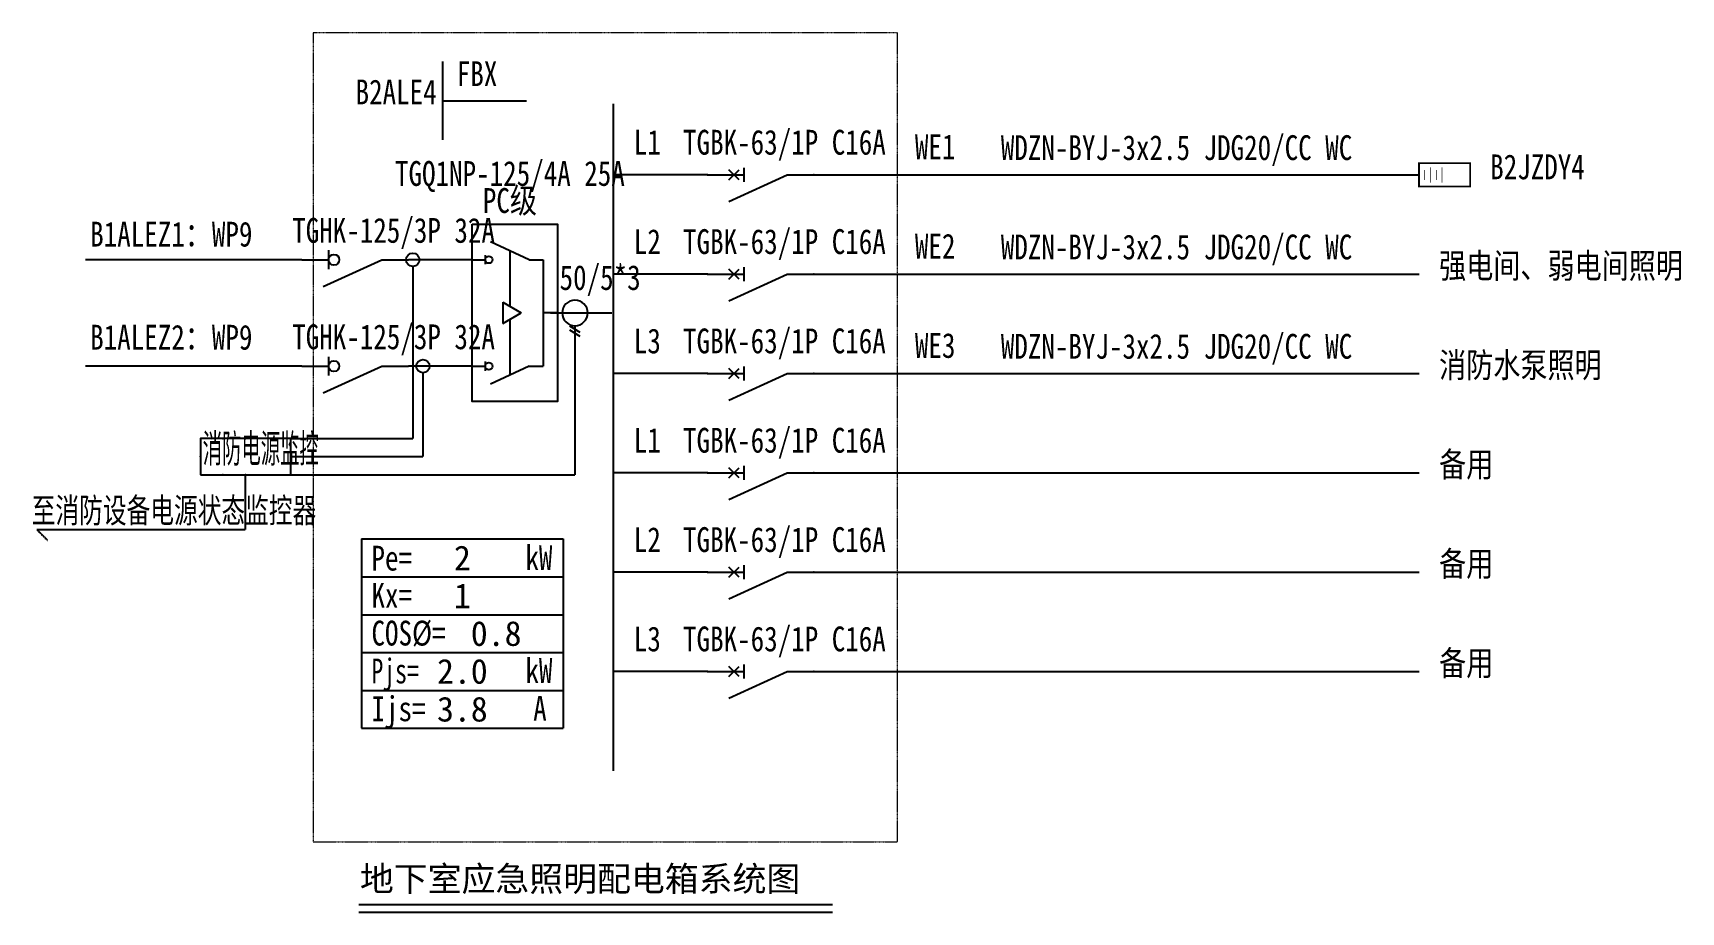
# Model space of a CAD drawing. Extents: x 162118 to 164441, y 207128 to 208367.
import ezdxf
from ezdxf.enums import TextEntityAlignment as Align

# ---------------------------------------------------------------- set-up
doc = ezdxf.new("R2010")
doc.units = 0
doc.header["$MEASUREMENT"] = 0
for name, pattern in [('__DASH', [0.35, 0.25, -0.1]), ('_虚线L', [0.375, 0.25, -0.125]), ('DASH', [0.35, 0.25, -0.1]), ('控制线', [1, 0.75, -0.1, 0.05, -0.1])]:
    doc.linetypes.add(name, pattern=pattern)
for name, color, linetype in [('EL-SYS', 3, 'Continuous'), ('EL-SYS-EQUIP', 3, 'Continuous'), ('EL-SYS-loop1', 3, 'Continuous'), ('EL-SYS-loop2', 6, '控制线'), ('EL-TEXT', 4, 'Continuous')]:
    doc.layers.add(name, color=color, linetype=linetype)
doc.layers.add('EL-TEXT1', color=255, linetype='__DASH', lineweight=20)
doc.styles.add('_TEL_DIM', font='xcsg.shx', dxfattribs={"width": 0.8, "height": 3.5, "bigfont": 'HZTXT.shx'})
doc.styles.add('CCDI-TOG-03', font='simhei.ttf')
doc.styles.add('H2', font='', dxfattribs={"width": 0.7})
doc.styles.add('HZ1', font='', dxfattribs={"width": 0.7})
doc.styles.add('S2', font='', dxfattribs={"width": 0.7, "height": 2.5})
doc.styles.get('H2').set_extended_font_data('SimSun')
doc.styles.get('HZ1').set_extended_font_data('SimSun')
doc.styles.get('S2').set_extended_font_data('SimSun')

# ---------------------------------------------------------------- blocks, each defined once
blk = doc.blocks.new('$equip_U$00000075(linying1)')
blk.add_lwpolyline([(-1.275, -0.51), (1.275, -0.51), (1.275, 0.51), (-1.275, 0.51)], close=True)
for p in [(-0.638, 0.51), (0, 0.51), (-1.275, 0), (1.275, 0), (-0.638, -0.51), (0, -0.51)]:
    blk.add_point(p)
at = {"color": 7, "style": 'S2', "width": 0.5}
blk.add_text('消防电源监控', height=0.8, dxfattribs=at).set_placement((-1.209, -0.409), align=Align.BOTTOM_LEFT)
at = {"color": 7, "style": '_TEL_DIM', "flags": 1}
for tag in ['A', 'REMARK']:
    blk.add_attdef(tag, text='', height=0.00002, dxfattribs=at).set_placement((0, 0), align=Align.MIDDLE_CENTER)

msp = doc.modelspace()

# ---------------------------------------------------------------- linework, layer by layer
at = {"color": 3}
for p, q in [((163098.9, 208129.6, 0), (163181.4, 208167.1, 0)), ((163113.5, 208160.1, 0), (163099.3, 208174.2, 0)), ((163099.3, 208160.1, 0), (163113.5, 208174.2, 0)), ((163120.1, 208177.1, 0), (163120.1, 208157.2, 0)), ((163098.9, 207989.6, 0), (163181.4, 208027.1, 0)), ((163113.5, 208020.1, 0), (163099.3, 208034.2, 0)), ((163099.3, 208020.1, 0), (163113.5, 208034.2, 0)), ((163120.1, 208037.1, 0), (163120.1, 208017.2, 0)), ((163098.9, 207849.6, 0), (163181.4, 207887.1, 0)), ((163113.5, 207880.1, 0), (163099.3, 207894.2, 0)), ((163099.3, 207880.1, 0), (163113.5, 207894.2, 0)), ((163120.1, 207897.1, 0), (163120.1, 207877.2, 0)), ((163098.9, 207709.6, 0), (163181.4, 207747.1, 0)), ((163113.5, 207740.1, 0), (163099.3, 207754.2, 0)), ((163099.3, 207740.1, 0), (163113.5, 207754.2, 0)), ((163120.1, 207757.1, 0), (163120.1, 207737.2, 0)), ((163098.9, 207569.6, 0), (163181.4, 207607.1, 0)), ((163113.5, 207600.1, 0), (163099.3, 207614.2, 0)), ((163099.3, 207600.1, 0), (163113.5, 207614.2, 0)), ((163120.1, 207617.1, 0), (163120.1, 207597.2, 0)), ((163113.5, 207460.1, 0), (163099.3, 207474.2, 0)), ((163099.3, 207460.1, 0), (163113.5, 207474.2, 0)), ((163120.1, 207477.1, 0), (163120.1, 207457.2, 0)), ((163098.9, 207429.6, 0), (163181.4, 207467.1, 0))]:
    msp.add_line(p, q, dxfattribs=at)
at = {"color": 3, "elevation": 0}
for points in [[(163068.9, 208167.1), (163120.1, 208167.1)], [(163181.4, 208167.1), (163218.9, 208167.1)], [(163068.9, 208027.1), (163120.1, 208027.1)], [(163181.4, 208027.1), (163218.9, 208027.1)], [(163068.9, 207887.1), (163120.1, 207887.1)], [(163181.4, 207887.1), (163218.9, 207887.1)], [(163068.9, 207747.1), (163120.1, 207747.1)], [(163181.4, 207747.1), (163218.9, 207747.1)], [(163068.9, 207607.1), (163120.1, 207607.1)], [(163181.4, 207607.1), (163218.9, 207607.1)], [(163068.9, 207467.1), (163120.1, 207467.1)], [(163181.4, 207467.1), (163218.9, 207467.1)]]:
    msp.add_lwpolyline(points, dxfattribs=at)
for points, const_width in [([(164071.7, 208183.6), (164071.7, 208150.6), (164143.7, 208150.6), (164143.7, 208183.6), (164071.7, 208183.6), (164071.7, 208150.6)], 2.5), ([(164079.8, 208174.1), (164079.8, 208160.1)], 1), ([(164088, 208177.9), (164088, 208156.3)], 1), ([(164096.1, 208174.1), (164096.1, 208160.1)], 1), ([(164104.2, 208177.9), (164104.2, 208156.3)], 1)]:
    msp.add_lwpolyline(points, dxfattribs=dict(const_width=const_width))
at = {"color": 0, "linetype": 'DASH'}
for p in [(163068.9, 208167.1, 0), (163218.9, 208167.1, 0), (163068.9, 208027.1, 0), (163218.9, 208027.1, 0), (163068.9, 207887.1, 0), (163218.9, 207887.1, 0), (163068.9, 207747.1, 0), (163218.9, 207747.1, 0), (163068.9, 207607.1, 0), (163218.9, 207607.1, 0), (163068.9, 207467.1, 0), (163218.9, 207467.1, 0)]:
    msp.add_point(p, dxfattribs=at)
at = {"layer": 'EL-SYS'}
for p, q in [((162936.7, 207327.1), (162936.7, 208267.1)), ((163068.9, 208167.1), (162936.7, 208167.1)), ((163218.9, 208167.1), (164071.7, 208167.1)), ((162535, 208060.8, -29.2), (162535, 208034.3, -29.2)), ((162527.5, 208010, -29.2), (162610, 208047.5, -29.2)), ((163068.9, 208027.1), (162936.7, 208027.1)), ((163218.9, 208027.1), (164071.7, 208027.1)), ((162847.6, 207972.5, -29.2), (162934.3, 207972.5, -29.2)), ((162535, 207910.8, -29.2), (162535, 207884.3, -29.2)), ((162527.5, 207860, -29.2), (162610, 207897.5, -29.2)), ((163068.9, 207887.1), (162936.7, 207887.1)), ((163218.9, 207887.1), (164071.7, 207887.1)), ((163068.9, 207747.1, 0), (162936.7, 207747.1, 0)), ((163218.9, 207747.1, 0), (164071.7, 207747.1, 0)), ((163068.9, 207607.1, 0), (162936.7, 207607.1, 0)), ((163218.9, 207607.1, 0), (164071.7, 207607.1, 0)), ((163068.9, 207467.1, 0), (162936.7, 207467.1, 0)), ((163218.9, 207467.1, 0), (164071.7, 207467.1, 0))]:
    msp.add_line(p, q, dxfattribs=at)
at = {"layer": 'EL-SYS', "elevation": -29.2}
for points in [[(162497.5, 208047.5), (162535, 208047.5)], [(162610, 208047.5), (162647.5, 208047.5)], [(162497.5, 207897.5), (162535, 207897.5)], [(162610, 207897.5), (162647.5, 207897.5)]]:
    msp.add_lwpolyline(points, dxfattribs=at)
at = {"layer": 'EL-SYS'}
for centre in [(162542.6, 208047.5, -29.2), (162542.6, 207897.5, -29.2)]:
    msp.add_circle(centre, 7.55, dxfattribs=at)
at = {"layer": 'EL-SYS-EQUIP'}
for p, q in [((162817.6, 208047.5, -29.2), (162763.2, 208072.9, -29.2)), ((162755.9, 208054, -29.2), (162755.9, 208041.1, -29.2)), ((162737.6, 208047.5, -29.2), (162755.9, 208047.5, -29.2)), ((162817.6, 208047.5, -29.2), (162837.6, 208047.5, -29.2)), ((162837.6, 208047.5, -29.2), (162837.6, 207897.5, -29.2)), ((162857.6, 207972.5, -29.2), (162837.6, 207972.5, -29.2)), ((162737.6, 207897.5, -29.2), (162755.9, 207897.5, -29.2)), ((162755.9, 207904, -29.2), (162755.9, 207891.1, -29.2)), ((162817.6, 207897.5, -29.2), (162763.2, 207872.2, -29.2)), ((162817.6, 207897.5, -29.2), (162837.6, 207897.5, -29.2))]:
    msp.add_line(p, q, dxfattribs=at)
at = {"layer": 'EL-SYS-EQUIP', "color": 1, "linetype": 'DASH'}
for p, q in [((162790.4, 208060.2, -29.2), (162790.4, 207981.8, -29.2)), ((162790.4, 207963.3, -29.2), (162790.4, 207884.9, -29.2))]:
    msp.add_line(p, q, dxfattribs=at)
at = {"layer": 'EL-SYS-EQUIP', "color": 1}
for p, q in [((162780.4, 207987.5, -29.2), (162806.4, 207972.5, -29.2)), ((162780.4, 207987.5, -29.2), (162780.4, 207957.5, -29.2)), ((162780.4, 207957.5, -29.2), (162806.4, 207972.5, -29.2))]:
    msp.add_line(p, q, dxfattribs=at)
at = {"layer": 'EL-SYS-EQUIP', "elevation": -29.2}
msp.add_lwpolyline([(162737.6, 208097.5), (162857.6, 208097.5), (162857.6, 207847.5), (162737.6, 207847.5)], close=True, dxfattribs=at)
at = {"layer": 'EL-SYS-EQUIP', "color": 3, "elevation": 1.3}
msp.add_lwpolyline([(162900.2, 207972.5, 1), (162864.2, 207972.5, 1), (162900.2, 207972.5)], format="xyb", close=True, dxfattribs=at)
for points in [[(162889.4, 207944.9), (162875, 207953.9)], [(162889.4, 207939.2), (162875, 207948.2)], [(162882.2, 207954.5), (162882.2, 207940.1)]]:
    msp.add_lwpolyline(points, dxfattribs=at)
at = {"layer": 'EL-SYS-EQUIP', "color": 3}
for centre in [(162653.7, 208047.5, -29.2), (162668, 207897.5, -29.2)]:
    msp.add_circle(centre, 9.37, dxfattribs=at)
at = {"layer": 'EL-SYS-EQUIP'}
for centre in [(162760.9, 208047.5, -29.2), (162760.9, 207897.5, -29.2)]:
    msp.add_circle(centre, 5.02, dxfattribs=at)
at = {"layer": 'EL-SYS-loop1'}
for p, q in [((162497.5, 208047.5, -29.2), (162192.6, 208047.5, -29.2)), ((162737.6, 208047.5, -29.2), (162647.5, 208047.5, -29.2)), ((162497.5, 207897.5, -29.2), (162192.6, 207897.5, -29.2)), ((162737.6, 207897.5, -29.2), (162647.5, 207897.5, -29.2))]:
    msp.add_line(p, q, dxfattribs=at)
at = {"layer": 'EL-SYS-loop2', "linetype": '控制线'}
for p, q in [((162653.7, 208038.2, -29.2), (162653.7, 207795.6, -29.2)), ((162882.2, 207954.5, 1.3), (162882.2, 207744.6, -29.2)), ((162668, 207888.2, -29.2), (162668, 207770.1, -29.2)), ((162481.9, 207795.6, -29.2), (162653.7, 207795.6, -29.2)), ((162481.9, 207770.1, -29.2), (162668, 207770.1, -29.2)), ((162418.1, 207667.2, -29.2), (162418.1, 207744.6, -29.2)), ((162481.9, 207744.6, -29.2), (162882.2, 207744.6, -29.2)), ((162124, 207667.2, -29.2), (162139, 207652.2, -29.2)), ((162124, 207667.2, -29.2), (162418.1, 207667.2, -29.2))]:
    msp.add_line(p, q, dxfattribs=at)
at = {"layer": 'EL-TEXT'}
for p, q in [((162695.7, 208326.7), (162695.7, 208216.7)), ((162695.7, 208271.7), (162813.8, 208271.7)), ((162577.9, 207139, 0), (163245.2, 207139, 0)), ((162577.9, 207128.2, 0), (163245.2, 207128.2, 0))]:
    msp.add_line(p, q, dxfattribs=at)
at = {"layer": 'EL-TEXT', "ltscale": 9998.693336}
for p, q in [((162581.4, 207654, 0), (162581.4, 207387.3, 0)), ((162581.4, 207654, 0), (162865.8, 207654, 0)), ((162865.8, 207654, 0), (162865.8, 207387.3, 0)), ((162581.4, 207600.5, 0), (162865.8, 207600.5, 0)), ((162581.4, 207547.2, 0), (162865.8, 207547.2, 0)), ((162581.4, 207493.9, 0), (162865.8, 207493.9, 0)), ((162581.4, 207440.6, 0), (162865.8, 207440.6, 0)), ((162581.4, 207387.3, 0), (162865.8, 207387.3, 0))]:
    msp.add_line(p, q, dxfattribs=at)
at = {"layer": 'EL-TEXT1', "linetype": '_虚线L'}
for p, q in [((162513.1, 208367.1), (162513.1, 207227.1)), ((163336.7, 208367.1), (162513.1, 208367.1)), ((162513.1, 208367.1), (162513.1, 207227.1)), ((163336.7, 207227.1), (163336.7, 208367.1)), ((162513.1, 207227.1), (163336.7, 207227.1))]:
    msp.add_line(p, q, dxfattribs=at)

# ---------------------------------------------------------------- block references
at = {"layer": 'EL-SYS-EQUIP', "xscale": 50.00000000000001, "yscale": 50.00000000000001, "zscale": 50.00000000000001, "rotation": 2.166884314568676e-07}
msp.add_blockref('$equip_U$00000075(linying1)', (162418.1, 207770.1, -29.2), dxfattribs=at)

# ---------------------------------------------------------------- texts
at = {"style": 'S2'}
for s, width, p in [('Pe=', 0.8, (162595.5, 207609.5, 0)), ('kW', 0.8, (162812.4, 207610.1, 0)), ('Kx=', 0.8, (162595.5, 207557.1, 0)), ('COS%%C=', 0.8, (162595.5, 207503.8, 0)), ('Pjs=', 0.7, (162595.5, 207450.5, 0)), ('kW', 0.8, (162812.4, 207451.1, 0)), ('Ijs=', 0.8, (162595.5, 207397.2, 0)), ('A', 0.8, (162823.4, 207397.8, 0))]:
    msp.add_text(s, height=35, dxfattribs=dict(at, width=width)).set_placement(p)
at = {"layer": 'EL-TEXT', "width": 0.8}
for s, style, p in [('FBX', 'S2', (162715.7, 208281.7)), ('B2ALE4', 'H2', (162573.1, 208256)), ('L1', 'H2', (162965.2, 208185.1)), ('TGBK-63/1P C16A', 'H2', (163034.6, 208185.1)), ('WE1', 'H2', (163361.3, 208178.7)), ('WDZN-BYJ-3x2.5 JDG20/CC WC', 'H2', (163482.4, 208177.5)), ('B2JZDY4', 'H2', (164172, 208150.4)), ('L2', 'H2', (162965.2, 208045.1)), ('TGBK-63/1P C16A', 'H2', (163034.6, 208045.1)), ('WE2', 'H2', (163361.3, 208038.7)), ('WDZN-BYJ-3x2.5 JDG20/CC WC', 'H2', (163482.4, 208037.5)), ('强电间、弱电间照明', 'H2', (164100, 208011.1)), ('L3', 'H2', (162965.2, 207905.1)), ('TGBK-63/1P C16A', 'H2', (163034.6, 207905.1)), ('WE3', 'H2', (163361.3, 207898.7)), ('WDZN-BYJ-3x2.5 JDG20/CC WC', 'H2', (163482.4, 207897.5)), ('消防水泵照明', 'H2', (164100, 207871.1)), ('L1', 'H2', (162965.2, 207765.1)), ('TGBK-63/1P C16A', 'H2', (163034.6, 207765.1, 0)), ('备用', 'H2', (164100, 207731.1, 0)), ('L2', 'H2', (162965.2, 207625.1)), ('TGBK-63/1P C16A', 'H2', (163034.6, 207625.1, 0)), ('备用', 'H2', (164100, 207591.1, 0)), ('L3', 'H2', (162965.2, 207485.1, 0)), ('TGBK-63/1P C16A', 'H2', (163034.6, 207485.1, 0)), ('备用', 'H2', (164100, 207451.1, 0))]:
    msp.add_text(s, height=35, dxfattribs=dict(at, style=style)).set_placement(p, align=Align.BOTTOM_LEFT)
at = {"layer": 'EL-TEXT', "style": 'S2', "width": 0.8}
for s, p in [('TGQ1NP-125/4A 25A', (162790.6, 208169.1, -29.2)), ('PC级', (162790.6, 208131, -29.2)), ('50/5*3', (162917.7, 208022.4, -58.4))]:
    msp.add_text(s, height=35, dxfattribs=at).set_placement(p, align=Align.MIDDLE_CENTER)
at = {"layer": 'EL-TEXT', "color": 1, "style": 'H2', "width": 0.8}
for s, p in [('B1ALEZ1：WP9', (162199.1, 208055.6, -30.3)), ('B1ALEZ2：WP9', (162199.1, 207910.3, -30.3))]:
    msp.add_text(s, height=35, dxfattribs=at).set_placement(p, align=Align.BOTTOM_LEFT)
at = {"layer": 'EL-TEXT'}
for s, style, width, p in [('TGHK-125/3P 32A', 'HZ1', 0.8, (162483.8, 208071.4, -29.2)), ('TGHK-125/3P 32A', 'HZ1', 0.8, (162483.8, 207921.4, -29.2)), ('至消防设备电源状态监控器', 'S2', 0.7, (162116.7, 207676.8, -29.2))]:
    msp.add_text(s, height=35, dxfattribs=dict(at, style=style, width=width)).set_placement(p)
at = {"layer": 'EL-TEXT', "linetype": '_虚线L', "style": 'CCDI-TOG-03'}
msp.add_text('地下室应急照明配电箱系统图', height=35, dxfattribs=at).set_placement((162579.2, 207157.6, 0))
at = {"layer": 'EL-TEXT', "ltscale": 9998.693336, "char_height": 35, "width": 284.42, "attachment_point": 5, "rotation": 360}
for s, insert in [('2', (162723.6, 207627.2, 0)), ('1', (162723.6, 207573.8, 0)), ('    0.8', (162723.6, 207520.5, 0)), ('2.0', (162723.6, 207467.2, 0)), ('3.8', (162723.6, 207413.9, 0))]:
    msp.add_mtext(s, dxfattribs=dict(at, insert=insert))

doc.saveas('drawing.dxf')
